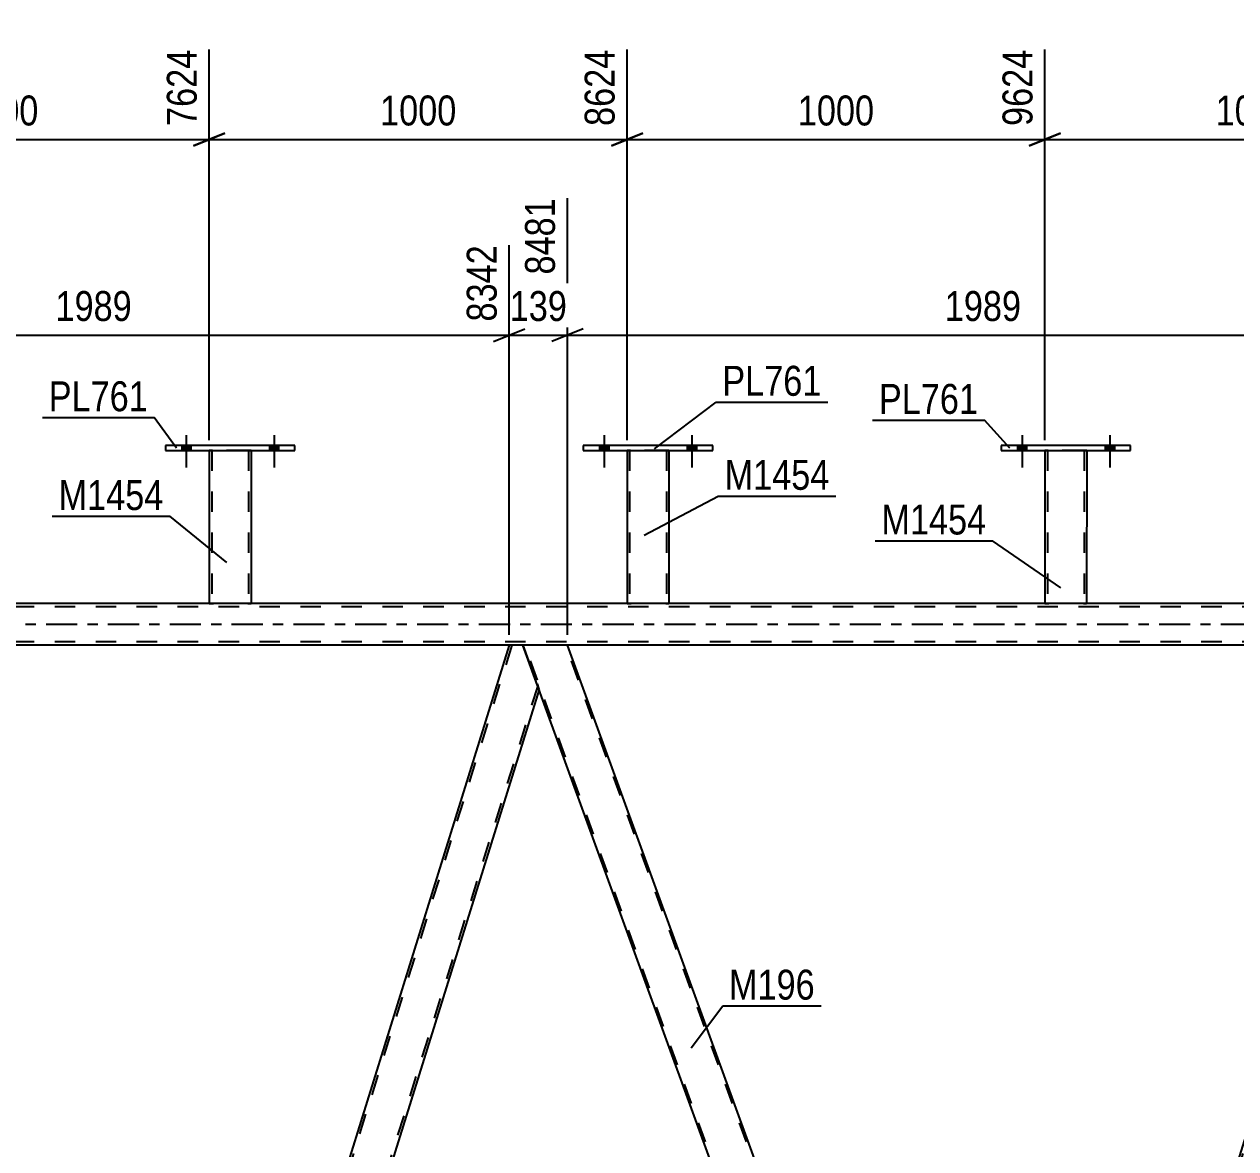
# Model space of a CAD drawing. Header units: millimetres. Extents: x -91 to 750, y -426 to 168.
# Drawn here: x 286.3 to 402.3, y -50.2 to 57.4 of the extents above; entities that cross this region are included whole.
import ezdxf

# ---------------------------------------------------------------- set-up
doc = ezdxf.new("R2010")
doc.units = ezdxf.units.MM
doc.linetypes.add('DXK_LINE_DOT2', pattern=[3.9198, 1.9599, -1.9599])
doc.linetypes.add('DXK_LINE_DOT3', pattern=[5.9187, 2.979, -0.9799, 0.9799, -0.9799])
doc.styles.add('Arial Narrow', font='ARIALN.TTF', dxfattribs={"height": 0.2})

# ---------------------------------------------------------------- blocks, each defined once
blk = doc.blocks.new('Part-814409585-3661 - 3638')
at = {"color": 2, "linetype": 'Continuous'}
for p, q in [((384.02, 16.64), (384.01, 2)), ((388.02, 16.64), (388.01, 2)), ((384.05, 2), (384.01, 2)), ((384.15, 2), (384.05, 2)), ((384.31, 2), (384.15, 2)), ((387.72, 2), (384.31, 2)), ((387.87, 2), (387.72, 2)), ((387.98, 2), (387.87, 2)), ((388.01, 2), (387.98, 2))]:
    blk.add_line(p, q, dxfattribs=at)
at = {"color": 7, "linetype": 'DXK_LINE_DOT2'}
for p, q in [((384.02, 16.64), (384.02, 16.64)), ((384.02, 16.64), (384.02, 16.64)), ((384.02, 16.64), (384.02, 16.64)), ((384.06, 16.64), (384.02, 16.64)), ((384.02, 16.64), (384.06, 16.64)), ((384.16, 16.64), (384.06, 16.64)), ((384.06, 16.64), (384.16, 16.64)), ((384.28, 16.64), (384.16, 16.64)), ((384.16, 16.64), (384.32, 16.64)), ((384.26, 16.64), (384.25, 2)), ((384.26, 16.64), (384.26, 16.64)), ((384.28, 16.64), (384.26, 16.64)), ((384.26, 16.64), (384.28, 16.64)), ((387.72, 16.64), (384.28, 16.64)), ((384.33, 16.64), (384.28, 16.64)), ((384.28, 16.64), (384.33, 16.64)), ((387.72, 16.64), (384.32, 16.64)), ((387.63, 16.64), (384.33, 16.64)), ((384.33, 16.64), (384.41, 16.64)), ((387.71, 16.64), (384.41, 16.64)), ((387.71, 16.64), (387.63, 16.64)), ((387.76, 16.64), (387.71, 16.64)), ((387.71, 16.64), (387.76, 16.64)), ((387.72, 16.64), (387.88, 16.64)), ((387.88, 16.64), (387.72, 16.64)), ((387.78, 16.64), (387.76, 16.64)), ((387.76, 16.64), (387.78, 16.64)), ((387.78, 16.64), (387.77, 2)), ((387.78, 16.64), (387.78, 16.64)), ((387.88, 16.64), (387.98, 16.64)), ((387.98, 16.64), (387.88, 16.64)), ((387.98, 16.64), (388.02, 16.64)), ((388.02, 16.64), (387.98, 16.64)), ((388.02, 16.64), (388.02, 16.64)), ((388.02, 16.64), (388.02, 16.64)), ((388.02, 16.64), (388.02, 16.64)), ((384.01, 2), (384.05, 2)), ((384.05, 2), (384.15, 2)), ((384.15, 2), (384.31, 2)), ((384.27, 2), (384.25, 2)), ((384.25, 2), (384.27, 2)), ((384.32, 2), (384.27, 2)), ((384.27, 2), (384.31, 2)), ((387.72, 2), (384.31, 2)), ((384.31, 2), (384.32, 2)), ((387.63, 2), (384.32, 2)), ((384.32, 2), (384.4, 2)), ((387.7, 2), (384.4, 2)), ((387.7, 2), (387.63, 2)), ((387.76, 2), (387.7, 2)), ((387.7, 2), (387.76, 2)), ((387.72, 2), (387.87, 2)), ((387.77, 2), (387.76, 2)), ((387.76, 2), (387.77, 2)), ((387.87, 2), (387.98, 2)), ((387.98, 2), (388.01, 2))]:
    blk.add_line(p, q, dxfattribs=at)
blk = doc.blocks.new('Bolt-814409585-3640 - 3638')
at = {"linetype": 'Continuous'}
for points in [[(381.38, 16.64), (382.26, 16.64), (382.26, 17.12), (381.38, 17.12)], [(389.78, 16.64), (390.66, 16.64), (390.66, 17.12), (389.78, 17.12)]]:
    blk.add_hatch(color=1, dxfattribs=at).paths.add_polyline_path(points)
at = {"color": 1, "linetype": 'Continuous'}
for p, q in [((381.82, 18.12), (381.82, 15)), ((390.22, 18.12), (390.22, 15)), ((381.38, 17.12), (381.38, 16.64)), ((382.26, 17.12), (382.26, 16.64)), ((389.78, 17.12), (389.78, 16.64)), ((390.66, 17.12), (390.66, 16.64))]:
    blk.add_line(p, q, dxfattribs=at)
blk = doc.blocks.new('Bolt-814409585-3710 - 3638')
at = {"linetype": 'Continuous'}
for points in [[(341.38, 16.64), (342.26, 16.64), (342.26, 17.12), (341.38, 17.12)], [(349.78, 16.64), (350.66, 16.64), (350.66, 17.12), (349.78, 17.12)]]:
    blk.add_hatch(color=1, dxfattribs=at).paths.add_polyline_path(points)
at = {"color": 1, "linetype": 'Continuous'}
for p, q in [((341.82, 18.12), (341.82, 15)), ((350.22, 18.12), (350.22, 15)), ((341.38, 17.12), (341.38, 16.64)), ((342.26, 17.12), (342.26, 16.64)), ((349.78, 17.12), (349.78, 16.64)), ((350.66, 17.12), (350.66, 16.64))]:
    blk.add_line(p, q, dxfattribs=at)
blk = doc.blocks.new('Part-814409585-3646 - 3638')
at = {"color": 2, "linetype": 'Continuous'}
for p, q in [((379.82, 17.12), (379.82, 16.64)), ((392.22, 17.12), (379.82, 17.12)), ((379.82, 16.64), (392.22, 16.64)), ((392.22, 16.64), (392.22, 17.12))]:
    blk.add_line(p, q, dxfattribs=at)
blk = doc.blocks.new('Bolt-814409585-3697 - 3638')
at = {"linetype": 'Continuous'}
for points in [[(301.38, 16.64), (302.26, 16.64), (302.26, 17.12), (301.38, 17.12)], [(309.78, 16.64), (310.66, 16.64), (310.66, 17.12), (309.78, 17.12)]]:
    blk.add_hatch(color=1, dxfattribs=at).paths.add_polyline_path(points)
at = {"color": 1, "linetype": 'Continuous'}
for p, q in [((301.82, 18.12), (301.82, 15)), ((310.22, 18.12), (310.22, 15)), ((301.38, 17.12), (301.38, 16.64)), ((302.26, 17.12), (302.26, 16.64)), ((309.78, 17.12), (309.78, 16.64)), ((310.66, 17.12), (310.66, 16.64))]:
    blk.add_line(p, q, dxfattribs=at)
blk = doc.blocks.new('Bolt-814409585-3698 - 3638')
at = {"linetype": 'Continuous'}
for points in [[(301.38, 16.64), (302.26, 16.64), (302.26, 17.12), (301.38, 17.12)], [(309.78, 16.64), (310.66, 16.64), (310.66, 17.12), (309.78, 17.12)]]:
    blk.add_hatch(color=1, dxfattribs=at).paths.add_polyline_path(points)
at = {"color": 1, "linetype": 'Continuous'}
for p, q in [((301.82, 18.12), (301.82, 15)), ((310.22, 18.12), (310.22, 15)), ((301.38, 17.12), (301.38, 16.64)), ((302.26, 17.12), (302.26, 16.64)), ((309.78, 17.12), (309.78, 16.64)), ((310.66, 17.12), (310.66, 16.64))]:
    blk.add_line(p, q, dxfattribs=at)
blk = doc.blocks.new('Bolt-814409585-3709 - 3638')
at = {"linetype": 'Continuous'}
for points in [[(341.38, 16.64), (342.26, 16.64), (342.26, 17.12), (341.38, 17.12)], [(349.78, 16.64), (350.66, 16.64), (350.66, 17.12), (349.78, 17.12)]]:
    blk.add_hatch(color=1, dxfattribs=at).paths.add_polyline_path(points)
at = {"color": 1, "linetype": 'Continuous'}
for p, q in [((341.82, 18.12), (341.82, 15)), ((350.22, 18.12), (350.22, 15)), ((341.38, 17.12), (341.38, 16.64)), ((342.26, 17.12), (342.26, 16.64)), ((349.78, 17.12), (349.78, 16.64)), ((350.66, 17.12), (350.66, 16.64))]:
    blk.add_line(p, q, dxfattribs=at)
blk = doc.blocks.new('Part-814409585-3775 - 3638')
at = {"color": 2, "linetype": 'Continuous'}
for p, q in [((299.82, 17.12), (299.82, 16.64)), ((312.22, 17.12), (299.82, 17.12)), ((299.82, 16.64), (312.22, 16.64)), ((312.22, 16.64), (312.22, 17.12))]:
    blk.add_line(p, q, dxfattribs=at)
blk = doc.blocks.new('Part-814409585-3780 - 3638')
at = {"color": 2, "linetype": 'Continuous'}
for p, q in [((304.02, 16.64), (304.02, 2)), ((308.02, 16.64), (308.02, 2)), ((304.05, 2), (304.02, 2)), ((304.16, 2), (304.05, 2)), ((304.31, 2), (304.16, 2)), ((307.72, 2), (304.31, 2)), ((307.88, 2), (307.72, 2)), ((307.98, 2), (307.88, 2)), ((308.02, 2), (307.98, 2))]:
    blk.add_line(p, q, dxfattribs=at)
at = {"color": 7, "linetype": 'DXK_LINE_DOT2'}
for p, q in [((304.02, 16.64), (304.02, 16.64)), ((304.02, 16.64), (304.02, 16.64)), ((304.02, 16.64), (304.02, 16.64)), ((304.06, 16.64), (304.02, 16.64)), ((304.02, 16.64), (304.06, 16.64)), ((304.16, 16.64), (304.06, 16.64)), ((304.06, 16.64), (304.16, 16.64)), ((304.28, 16.64), (304.16, 16.64)), ((304.16, 16.64), (304.32, 16.64)), ((304.26, 16.64), (304.26, 16.64)), ((304.26, 16.64), (304.26, 2)), ((304.28, 16.64), (304.26, 16.64)), ((304.26, 16.64), (304.28, 16.64)), ((307.73, 16.64), (304.28, 16.64)), ((304.33, 16.64), (304.28, 16.64)), ((304.28, 16.64), (304.33, 16.64)), ((307.73, 16.64), (304.32, 16.64)), ((307.63, 16.64), (304.33, 16.64)), ((304.33, 16.64), (304.41, 16.64)), ((307.71, 16.64), (304.41, 16.64)), ((307.71, 16.64), (307.63, 16.64)), ((307.76, 16.64), (307.71, 16.64)), ((307.71, 16.64), (307.76, 16.64)), ((307.73, 16.64), (307.88, 16.64)), ((307.88, 16.64), (307.73, 16.64)), ((307.78, 16.64), (307.76, 16.64)), ((307.76, 16.64), (307.78, 16.64)), ((307.78, 16.64), (307.78, 16.64)), ((307.78, 16.64), (307.78, 2)), ((307.88, 16.64), (307.98, 16.64)), ((307.98, 16.64), (307.88, 16.64)), ((307.98, 16.64), (308.02, 16.64)), ((308.02, 16.64), (307.98, 16.64)), ((308.02, 16.64), (308.02, 16.64)), ((308.02, 16.64), (308.02, 16.64)), ((308.02, 16.64), (308.02, 16.64)), ((304.02, 2), (304.05, 2)), ((304.05, 2), (304.16, 2)), ((304.16, 2), (304.31, 2)), ((304.28, 2), (304.26, 2)), ((304.26, 2), (304.28, 2)), ((304.33, 2), (304.28, 2)), ((304.28, 2), (304.31, 2)), ((307.72, 2), (304.31, 2)), ((304.31, 2), (304.33, 2)), ((307.63, 2), (304.33, 2)), ((304.33, 2), (304.41, 2)), ((307.76, 2), (304.41, 2)), ((307.71, 2), (307.63, 2)), ((307.76, 2), (307.71, 2)), ((307.72, 2), (307.88, 2)), ((307.78, 2), (307.76, 2)), ((307.76, 2), (307.78, 2)), ((307.88, 2), (307.98, 2)), ((307.98, 2), (308.02, 2))]:
    blk.add_line(p, q, dxfattribs=at)
blk = doc.blocks.new('Part-814409585-3850 - 3638')
at = {"color": 2, "linetype": 'Continuous'}
for p, q in [((339.82, 17.12), (339.82, 16.64)), ((352.22, 17.12), (339.82, 17.12)), ((339.82, 16.64), (352.22, 16.64)), ((352.22, 16.64), (352.22, 17.12))]:
    blk.add_line(p, q, dxfattribs=at)
blk = doc.blocks.new('Part-814409585-3855 - 3638')
at = {"color": 2, "linetype": 'Continuous'}
for p, q in [((344.02, 16.64), (344.02, 2)), ((348.02, 16.64), (348.02, 2)), ((344.05, 2), (344.02, 2)), ((344.16, 2), (344.05, 2)), ((344.31, 2), (344.16, 2)), ((347.72, 2), (344.31, 2)), ((347.88, 2), (347.72, 2)), ((347.98, 2), (347.88, 2)), ((348.02, 2), (347.98, 2))]:
    blk.add_line(p, q, dxfattribs=at)
at = {"color": 7, "linetype": 'DXK_LINE_DOT2'}
for p, q in [((344.02, 16.64), (344.02, 16.64)), ((344.02, 16.64), (344.02, 16.64)), ((344.02, 16.64), (344.02, 16.64)), ((344.06, 16.64), (344.02, 16.64)), ((344.02, 16.64), (344.06, 16.64)), ((344.16, 16.64), (344.06, 16.64)), ((344.06, 16.64), (344.16, 16.64)), ((344.28, 16.64), (344.16, 16.64)), ((344.16, 16.64), (344.32, 16.64)), ((344.26, 16.64), (344.26, 16.64)), ((344.26, 16.64), (344.26, 2)), ((344.28, 16.64), (344.26, 16.64)), ((344.26, 16.64), (344.28, 16.64)), ((347.73, 16.64), (344.28, 16.64)), ((344.33, 16.64), (344.28, 16.64)), ((344.28, 16.64), (344.33, 16.64)), ((347.73, 16.64), (344.32, 16.64)), ((347.63, 16.64), (344.33, 16.64)), ((344.33, 16.64), (344.41, 16.64)), ((347.71, 16.64), (344.41, 16.64)), ((347.71, 16.64), (347.63, 16.64)), ((347.76, 16.64), (347.71, 16.64)), ((347.71, 16.64), (347.76, 16.64)), ((347.73, 16.64), (347.88, 16.64)), ((347.88, 16.64), (347.73, 16.64)), ((347.78, 16.64), (347.76, 16.64)), ((347.76, 16.64), (347.78, 16.64)), ((347.78, 16.64), (347.78, 16.64)), ((347.78, 16.64), (347.78, 2)), ((347.88, 16.64), (347.98, 16.64)), ((347.98, 16.64), (347.88, 16.64)), ((347.98, 16.64), (348.02, 16.64)), ((348.02, 16.64), (347.98, 16.64)), ((348.02, 16.64), (348.02, 16.64)), ((348.02, 16.64), (348.02, 16.64)), ((348.02, 16.64), (348.02, 16.64)), ((344.02, 2), (344.05, 2)), ((344.05, 2), (344.16, 2)), ((344.16, 2), (344.31, 2)), ((344.28, 2), (344.26, 2)), ((344.26, 2), (344.28, 2)), ((344.33, 2), (344.28, 2)), ((344.28, 2), (344.31, 2)), ((347.72, 2), (344.31, 2)), ((344.31, 2), (344.33, 2)), ((347.63, 2), (344.33, 2)), ((344.33, 2), (344.4, 2)), ((347.76, 2), (344.4, 2)), ((347.71, 2), (347.63, 2)), ((347.76, 2), (347.71, 2)), ((347.72, 2), (347.88, 2)), ((347.78, 2), (347.76, 2)), ((347.76, 2), (347.78, 2)), ((347.88, 2), (347.98, 2)), ((347.98, 2), (348.02, 2))]:
    blk.add_line(p, q, dxfattribs=at)
blk = doc.blocks.new('Bolt-814409585-4164 - 3638')
at = {"linetype": 'Continuous'}
for points in [[(381.38, 16.64), (382.26, 16.64), (382.26, 17.12), (381.38, 17.12)], [(389.78, 16.64), (390.66, 16.64), (390.66, 17.12), (389.78, 17.12)]]:
    blk.add_hatch(color=1, dxfattribs=at).paths.add_polyline_path(points)
at = {"color": 1, "linetype": 'Continuous'}
for p, q in [((381.82, 18.12), (381.82, 15)), ((390.22, 18.12), (390.22, 15)), ((381.38, 17.12), (381.38, 16.64)), ((382.26, 17.12), (382.26, 16.64)), ((389.78, 17.12), (389.78, 16.64)), ((390.66, 17.12), (390.66, 16.64))]:
    blk.add_line(p, q, dxfattribs=at)
blk = doc.blocks.new('Part-814409585-3923 - 3638')
at = {"color": 2, "linetype": 'Continuous'}
for p, q in [((253.17, -2), (248.92, -2)), ((296.05, -119.8), (253.17, -2)), ((293.04, -123.22), (250.44, -6.2))]:
    blk.add_line(p, q, dxfattribs=at)
at = {"color": 7, "linetype": 'DXK_LINE_DOT2'}
for p, q in [((248.92, -2), (250.44, -6.2)), ((293.21, -123.22), (249.09, -2)), ((297.12, -123.22), (253, -2)), ((297.29, -123.22), (296.05, -119.8)), ((293.04, -123.22), (297.29, -123.22))]:
    blk.add_line(p, q, dxfattribs=at)
blk = doc.blocks.new('Part-814409585-3938 - 3638')
at = {"color": 2, "linetype": 'Continuous'}
for p, q in [((338.31, -2), (334.05, -2)), ((380.67, -118.4), (338.31, -2)), ((376.42, -118.4), (335.58, -6.2))]:
    blk.add_line(p, q, dxfattribs=at)
at = {"color": 7, "linetype": 'DXK_LINE_DOT2'}
for p, q in [((334.05, -2), (335.58, -6.2)), ((378.34, -123.22), (334.22, -2)), ((382.26, -123.22), (338.14, -2)), ((378.17, -123.22), (376.42, -118.4)), ((382.43, -123.22), (380.67, -118.4)), ((382.43, -123.22), (378.17, -123.22))]:
    blk.add_line(p, q, dxfattribs=at)
blk = doc.blocks.new('Part-814409585-3943 - 3638')
at = {"color": 2, "linetype": 'Continuous'}
for p, q in [((332.73, -2), (296.03, -119.75)), ((334.05, -2), (332.73, -2)), ((335.58, -6.2), (334.05, -2)), ((335.6, -6.25), (299.14, -123.22)), ((297.29, -123.22), (296.05, -119.8))]:
    blk.add_line(p, q, dxfattribs=at)
at = {"color": 7, "linetype": 'DXK_LINE_DOT2'}
for p, q in [((332.98, -2), (296.17, -120.12)), ((335.46, -5.88), (298.89, -123.22)), ((335.6, -6.25), (335.58, -6.2)), ((335.6, -6.25), (335.58, -6.2)), ((296.03, -119.75), (296.05, -119.8)), ((299.14, -123.22), (297.29, -123.22))]:
    blk.add_line(p, q, dxfattribs=at)
blk = doc.blocks.new('Part-814409585-3987 - 3638')
at = {"color": 7, "linetype": 'DXK_LINE_DOT2'}
for p, q in [((647.89, 1.68), (10.22, 1.68)), ((308.02, 2), (304.02, 2)), ((348.02, 2), (344.02, 2)), ((388.01, 2), (384.01, 2)), ((647.89, -1.68), (10.22, -1.68)), ((338.31, -2), (332.73, -2))]:
    blk.add_line(p, q, dxfattribs=at)
at = {"color": 2, "linetype": 'Continuous'}
for p, q in [((304.02, 2), (268.01, 2)), ((344.02, 2), (308.02, 2)), ((384.01, 2), (348.02, 2)), ((424.01, 2), (388.01, 2)), ((332.73, -2), (253.17, -2)), ((417.87, -2), (338.31, -2))]:
    blk.add_line(p, q, dxfattribs=at)
at = {"color": 7, "linetype": 'DXK_LINE_DOT3'}
blk.add_line((10.22, 0), (647.89, 0), dxfattribs=at)
blk = doc.blocks.new('Part-814409585-3993 - 3638')
at = {"color": 7, "linetype": 'DXK_LINE_DOT2'}
for p, q in [((418.12, -2), (381.3, -120.12)), ((420.6, -5.88), (384.02, -123.22)), ((420.73, -6.25), (420.71, -6.2)), ((420.73, -6.25), (420.71, -6.2)), ((381.58, -118.4), (381.16, -119.75)), ((385.77, -118.4), (384.27, -123.22)), ((382.43, -123.22), (381.16, -119.75)), ((384.27, -123.22), (382.43, -123.22))]:
    blk.add_line(p, q, dxfattribs=at)
at = {"color": 2, "linetype": 'Continuous'}
for p, q in [((417.87, -2), (381.58, -118.4)), ((419.18, -2), (417.87, -2)), ((420.71, -6.2), (419.18, -2)), ((420.73, -6.25), (385.77, -118.4))]:
    blk.add_line(p, q, dxfattribs=at)
blk = doc.blocks.new('StraightDimension-814409585-16887 - 3638')
at = {"color": 7, "linetype": 'Continuous'}
for p, q in [((264.02, 17.64), (264.02, 55.02)), ((304.02, 17.64), (304.02, 55.02)), ((265.52, 47.01), (262.52, 45.81)), ((264.02, 46.41), (304.02, 46.41)), ((302.52, 45.81), (305.52, 47.01))]:
    blk.add_line(p, q, dxfattribs=at)
at = {"color": 0}
blk.add_wipeout([(288.28, 47.16), (288.28, 51.36), (279.76, 51.36), (279.76, 47.16)], dxfattribs=at)
at = {"color": 3, "style": 'Arial Narrow'}
blk.add_text('1000', height=2.863, dxfattribs=at).set_placement((280.36, 47.76))
at = {"color": 0, "linetype": 'Continuous'}
blk.add_wipeout([(303.42, 55.62), (299.22, 55.62), (299.22, 47.11), (303.42, 47.11)], dxfattribs=at)
at = {"color": 3, "linetype": 'Continuous', "style": 'Arial Narrow'}
blk.add_text('7624', height=2.863, rotation=90.0002, dxfattribs=at).set_placement((302.82, 47.71))
blk = doc.blocks.new('StraightDimension-814409585-4770 - 3638')
at = {"color": 7, "linetype": 'Continuous'}
for p, q in [((338.31, -1), (338.31, 40.8)), ((417.87, -1), (417.87, 38.13)), ((339.81, 28.29), (336.81, 27.09)), ((416.37, 27.09), (419.37, 28.29)), ((338.31, 27.69), (417.87, 27.69))]:
    blk.add_line(p, q, dxfattribs=at)
at = {"color": 0}
blk.add_wipeout([(382.34, 28.44), (382.34, 32.64), (373.83, 32.64), (373.83, 28.44)], dxfattribs=at)
at = {"color": 3, "style": 'Arial Narrow'}
blk.add_text('1989', height=2.863, dxfattribs=at).set_placement((374.43, 29.04))
at = {"color": 0, "linetype": 'Continuous'}
blk.add_wipeout([(417.27, 38.73), (413.07, 38.73), (413.07, 28.39), (417.27, 28.39)], dxfattribs=at)
at = {"color": 3, "linetype": 'Continuous', "style": 'Arial Narrow'}
blk.add_text('10470', height=2.863, rotation=90.0002, dxfattribs=at).set_placement((416.67, 28.99))
blk = doc.blocks.new('StraightDimension-814409585-16885 - 3638')
at = {"color": 7, "linetype": 'Continuous'}
for p, q in [((344.02, 17.64), (344.02, 55.02)), ((384.02, 17.64), (384.02, 55.02)), ((345.52, 47.01), (342.52, 45.81)), ((344.02, 46.41), (384.02, 46.41)), ((382.52, 45.81), (385.52, 47.01))]:
    blk.add_line(p, q, dxfattribs=at)
at = {"color": 0}
blk.add_wipeout([(368.28, 47.16), (368.28, 51.36), (359.76, 51.36), (359.76, 47.16)], dxfattribs=at)
at = {"color": 3, "style": 'Arial Narrow'}
blk.add_text('1000', height=2.863, dxfattribs=at).set_placement((360.36, 47.76))
at = {"color": 0, "linetype": 'Continuous'}
blk.add_wipeout([(383.42, 55.62), (379.22, 55.62), (379.22, 47.11), (383.42, 47.11)], dxfattribs=at)
at = {"color": 3, "linetype": 'Continuous', "style": 'Arial Narrow'}
blk.add_text('9624', height=2.863, rotation=90.0002, dxfattribs=at).set_placement((382.82, 47.71))
blk = doc.blocks.new('StraightDimension-814409585-4794 - 3638')
at = {"color": 7, "linetype": 'Continuous'}
for p, q in [((338.31, -1), (338.31, 40.8)), ((332.73, -1), (332.73, 36.3)), ((331.23, 27.09), (334.23, 28.29)), ((339.81, 28.29), (336.81, 27.09)), ((332.73, 27.69), (338.31, 27.69))]:
    blk.add_line(p, q, dxfattribs=at)
at = {"color": 0}
blk.add_wipeout([(338.86, 28.44), (338.86, 32.64), (332.18, 32.64), (332.18, 28.44)], dxfattribs=at)
at = {"color": 3, "style": 'Arial Narrow'}
blk.add_text('139', height=2.863, dxfattribs=at).set_placement((332.78, 29.04))
at = {"color": 0, "linetype": 'Continuous'}
blk.add_wipeout([(337.71, 41.4), (333.51, 41.4), (333.51, 32.89), (337.71, 32.89)], dxfattribs=at)
at = {"color": 3, "linetype": 'Continuous', "style": 'Arial Narrow'}
blk.add_text('8481', height=2.863, rotation=90.0002, dxfattribs=at).set_placement((337.11, 33.49))
blk = doc.blocks.new('StraightDimension-814409585-4818 - 3638')
at = {"color": 7, "linetype": 'Continuous'}
for p, q in [((253.17, -1), (253.17, 40.8)), ((332.73, -1), (332.73, 36.3)), ((254.67, 28.29), (251.67, 27.09)), ((331.23, 27.09), (334.23, 28.29)), ((253.17, 27.69), (332.73, 27.69))]:
    blk.add_line(p, q, dxfattribs=at)
at = {"color": 0}
blk.add_wipeout([(297.21, 28.44), (297.21, 32.64), (288.7, 32.64), (288.7, 28.44)], dxfattribs=at)
at = {"color": 3, "style": 'Arial Narrow'}
blk.add_text('1989', height=2.863, dxfattribs=at).set_placement((289.3, 29.04))
at = {"color": 0, "linetype": 'Continuous'}
blk.add_wipeout([(332.13, 36.9), (327.93, 36.9), (327.93, 28.39), (332.13, 28.39)], dxfattribs=at)
at = {"color": 3, "linetype": 'Continuous', "style": 'Arial Narrow'}
blk.add_text('8342', height=2.863, rotation=90.0002, dxfattribs=at).set_placement((331.53, 28.99))
blk = doc.blocks.new('StraightDimension-814409585-16884 - 3638')
at = {"color": 7, "linetype": 'Continuous'}
for p, q in [((424.02, 17.64), (424.02, 56.85)), ((384.02, 17.64), (384.02, 55.02)), ((385.52, 47.01), (382.52, 45.81)), ((384.02, 46.41), (424.02, 46.41)), ((422.52, 45.81), (425.52, 47.01))]:
    blk.add_line(p, q, dxfattribs=at)
at = {"color": 0}
blk.add_wipeout([(408.27, 47.16), (408.27, 51.36), (399.76, 51.36), (399.76, 47.16)], dxfattribs=at)
at = {"color": 3, "style": 'Arial Narrow'}
blk.add_text('1000', height=2.863, dxfattribs=at).set_placement((400.36, 47.76))
at = {"color": 0, "linetype": 'Continuous'}
blk.add_wipeout([(423.42, 57.45), (419.22, 57.45), (419.22, 47.11), (423.42, 47.11)], dxfattribs=at)
at = {"color": 3, "linetype": 'Continuous', "style": 'Arial Narrow'}
blk.add_text('10624', height=2.863, rotation=90.0002, dxfattribs=at).set_placement((422.82, 47.71))
blk = doc.blocks.new('StraightDimension-814409585-16886 - 3638')
at = {"color": 7, "linetype": 'Continuous'}
for p, q in [((304.02, 17.64), (304.02, 55.02)), ((344.02, 17.64), (344.02, 55.02)), ((305.52, 47.01), (302.52, 45.81)), ((304.02, 46.41), (344.02, 46.41)), ((342.52, 45.81), (345.52, 47.01))]:
    blk.add_line(p, q, dxfattribs=at)
at = {"color": 0}
blk.add_wipeout([(328.28, 47.16), (328.28, 51.36), (319.77, 51.36), (319.77, 47.16)], dxfattribs=at)
at = {"color": 3, "style": 'Arial Narrow'}
blk.add_text('1000', height=2.863, dxfattribs=at).set_placement((320.37, 47.76))
at = {"color": 0, "linetype": 'Continuous'}
blk.add_wipeout([(343.42, 55.62), (339.22, 55.62), (339.22, 47.11), (343.42, 47.11)], dxfattribs=at)
at = {"color": 3, "linetype": 'Continuous', "style": 'Arial Narrow'}
blk.add_text('8624', height=2.863, rotation=90.0002, dxfattribs=at).set_placement((342.82, 47.71))
blk = doc.blocks.new('Mark-814409585-3657 - 3638')
at = {"color": 30, "linetype": 'Continuous'}
for p in [(367.76, 8), (385.55, 3.5)]:
    blk.add_line(p, (379.01, 8), dxfattribs=at)
at = {"color": 0}
blk.add_wipeout([(378.41, 8.6), (378.41, 11.6), (368.36, 11.6), (368.36, 8.6)], dxfattribs=at)
blk.add_wipeout([(378.41, 8.6), (378.41, 11.6), (368.36, 11.6), (368.36, 8.6)], dxfattribs=at)
at = {"color": 3, "style": 'Arial Narrow'}
blk.add_text('M1454', height=2.863, dxfattribs=at).set_placement((368.36, 8.6))
blk = doc.blocks.new('Mark-814409585-3642 - 3638')
at = {"color": 30, "linetype": 'Continuous'}
for p in [(367.52, 19.55), (380.66, 16.86)]:
    blk.add_line(p, (378.22, 19.55), dxfattribs=at)
at = {"color": 0}
blk.add_wipeout([(377.62, 20.15), (377.62, 23.15), (368.12, 23.15), (368.12, 20.15)], dxfattribs=at)
blk.add_wipeout([(377.62, 20.15), (377.62, 23.15), (368.12, 23.15), (368.12, 20.15)], dxfattribs=at)
at = {"color": 3, "style": 'Arial Narrow'}
blk.add_text('PL761', height=2.863, dxfattribs=at).set_placement((368.12, 20.15))
blk = doc.blocks.new('Mark-814409585-3771 - 3638')
at = {"color": 30, "linetype": 'Continuous'}
for p in [(288.05, 19.8), (300.89, 16.87)]:
    blk.add_line(p, (298.75, 19.8), dxfattribs=at)
at = {"color": 0}
blk.add_wipeout([(298.15, 20.4), (298.15, 23.4), (288.65, 23.4), (288.65, 20.4)], dxfattribs=at)
blk.add_wipeout([(298.15, 20.4), (298.15, 23.4), (288.65, 23.4), (288.65, 20.4)], dxfattribs=at)
at = {"color": 3, "style": 'Arial Narrow'}
blk.add_text('PL761', height=2.863, dxfattribs=at).set_placement((288.65, 20.4))
blk = doc.blocks.new('Mark-814409585-3776 - 3638')
at = {"color": 30, "linetype": 'Continuous'}
for p in [(288.99, 10.34), (305.69, 5.93)]:
    blk.add_line(p, (300.24, 10.34), dxfattribs=at)
at = {"color": 0}
blk.add_wipeout([(299.64, 10.94), (299.64, 13.94), (289.59, 13.94), (289.59, 10.94)], dxfattribs=at)
blk.add_wipeout([(299.64, 10.94), (299.64, 13.94), (289.59, 13.94), (289.59, 10.94)], dxfattribs=at)
at = {"color": 3, "style": 'Arial Narrow'}
blk.add_text('M1454', height=2.863, dxfattribs=at).set_placement((289.59, 10.94))
blk = doc.blocks.new('Mark-814409585-3846 - 3638')
at = {"color": 30, "linetype": 'Continuous'}
for p, q in [((346.64, 16.79), (352.53, 21.28)), ((352.53, 21.28), (363.23, 21.28))]:
    blk.add_line(p, q, dxfattribs=at)
at = {"color": 0}
blk.add_wipeout([(362.63, 21.88), (362.63, 24.88), (353.13, 24.88), (353.13, 21.88)], dxfattribs=at)
blk.add_wipeout([(362.63, 21.88), (362.63, 24.88), (353.13, 24.88), (353.13, 21.88)], dxfattribs=at)
at = {"color": 3, "style": 'Arial Narrow'}
blk.add_text('PL761', height=2.863, dxfattribs=at).set_placement((353.13, 21.88))
blk = doc.blocks.new('Mark-814409585-3851 - 3638')
at = {"color": 30, "linetype": 'Continuous'}
for p, q in [((345.66, 8.55), (352.75, 12.28)), ((352.75, 12.28), (364, 12.28))]:
    blk.add_line(p, q, dxfattribs=at)
at = {"color": 0}
blk.add_wipeout([(363.4, 12.88), (363.4, 15.88), (353.35, 15.88), (353.35, 12.88)], dxfattribs=at)
blk.add_wipeout([(363.4, 12.88), (363.4, 15.88), (353.35, 15.88), (353.35, 12.88)], dxfattribs=at)
at = {"color": 3, "style": 'Arial Narrow'}
blk.add_text('M1454', height=2.863, dxfattribs=at).set_placement((353.35, 12.88))
blk = doc.blocks.new('Mark-814409585-3934 - 3638')
at = {"color": 30, "linetype": 'Continuous'}
for p, q in [((350.15, -40.54), (353.17, -36.53)), ((353.17, -36.53), (362.59, -36.53))]:
    blk.add_line(p, q, dxfattribs=at)
at = {"color": 0}
blk.add_wipeout([(361.99, -35.93), (361.99, -32.93), (353.77, -32.93), (353.77, -35.93)], dxfattribs=at)
blk.add_wipeout([(361.99, -35.93), (361.99, -32.93), (353.77, -32.93), (353.77, -35.93)], dxfattribs=at)
at = {"color": 3, "style": 'Arial Narrow'}
blk.add_text('M196', height=2.863, dxfattribs=at).set_placement((353.77, -35.93))

msp = doc.modelspace()

# ---------------------------------------------------------------- block references
for name in ['Bolt-814409585-3697 - 3638', 'Bolt-814409585-3698 - 3638', 'Bolt-814409585-3710 - 3638', 'Bolt-814409585-3709 - 3638', 'Bolt-814409585-3640 - 3638', 'Bolt-814409585-4164 - 3638', 'Part-814409585-3775 - 3638', 'Part-814409585-3780 - 3638', 'Part-814409585-3850 - 3638', 'Part-814409585-3855 - 3638', 'Part-814409585-3646 - 3638', 'Part-814409585-3661 - 3638', 'Part-814409585-3987 - 3638', 'Part-814409585-3923 - 3638', 'Part-814409585-3943 - 3638', 'Part-814409585-3938 - 3638', 'Part-814409585-3993 - 3638']:
    msp.add_blockref(name, (0, 0))

# ---------------------------------------------------------------- next in the draw order: block references
for name in ['StraightDimension-814409585-16887 - 3638', 'StraightDimension-814409585-4770 - 3638', 'Mark-814409585-3934 - 3638']:
    msp.add_blockref(name, (0, 0))

# ---------------------------------------------------------------- next in the draw order: block references
for name in ['StraightDimension-814409585-16885 - 3638', 'StraightDimension-814409585-4794 - 3638', 'Mark-814409585-3851 - 3638', 'Mark-814409585-3657 - 3638']:
    msp.add_blockref(name, (0, 0))

# ---------------------------------------------------------------- next in the draw order: block references
for name in ['StraightDimension-814409585-16884 - 3638', 'StraightDimension-814409585-4818 - 3638', 'Mark-814409585-3846 - 3638', 'Mark-814409585-3642 - 3638']:
    msp.add_blockref(name, (0, 0))

# ---------------------------------------------------------------- next in the draw order: block references
for name in ['StraightDimension-814409585-16886 - 3638', 'Mark-814409585-3771 - 3638', 'Mark-814409585-3776 - 3638']:
    msp.add_blockref(name, (0, 0))

doc.saveas('drawing.dxf')
